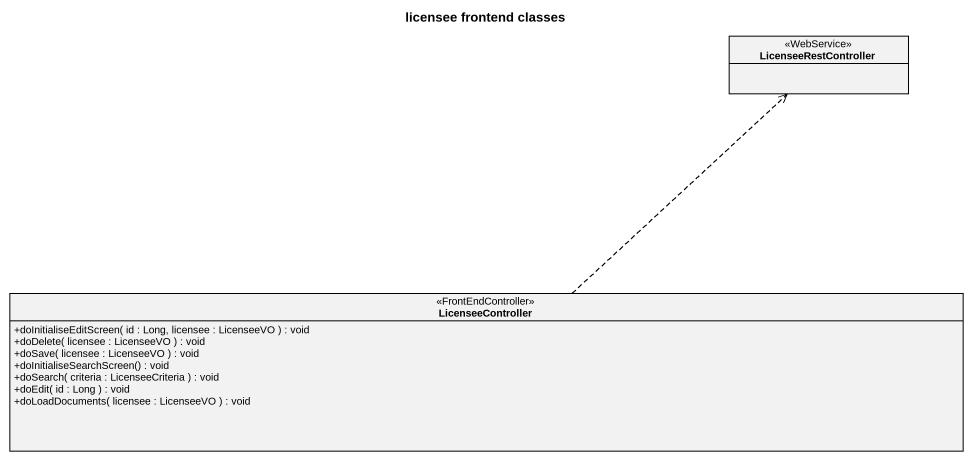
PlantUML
@startuml
title licensee frontend classes
hide circle
hide empty members
skinparam classAttributeIconSize 0
class LicenseeRestController <<WebService>>
class LicenseeController <<FrontEndController>> {
  +doInitialiseEditScreen( id : Long, licensee : LicenseeVO ) : void
  +doDelete( licensee : LicenseeVO ) : void
  +doSave( licensee : LicenseeVO ) : void
  +doInitialiseSearchScreen() : void
  +doSearch( criteria : LicenseeCriteria ) : void
  +doEdit( id : Long ) : void
  +doLoadDocuments( licensee : LicenseeVO ) : void
}
LicenseeController .up.> LicenseeRestController
@enduml
